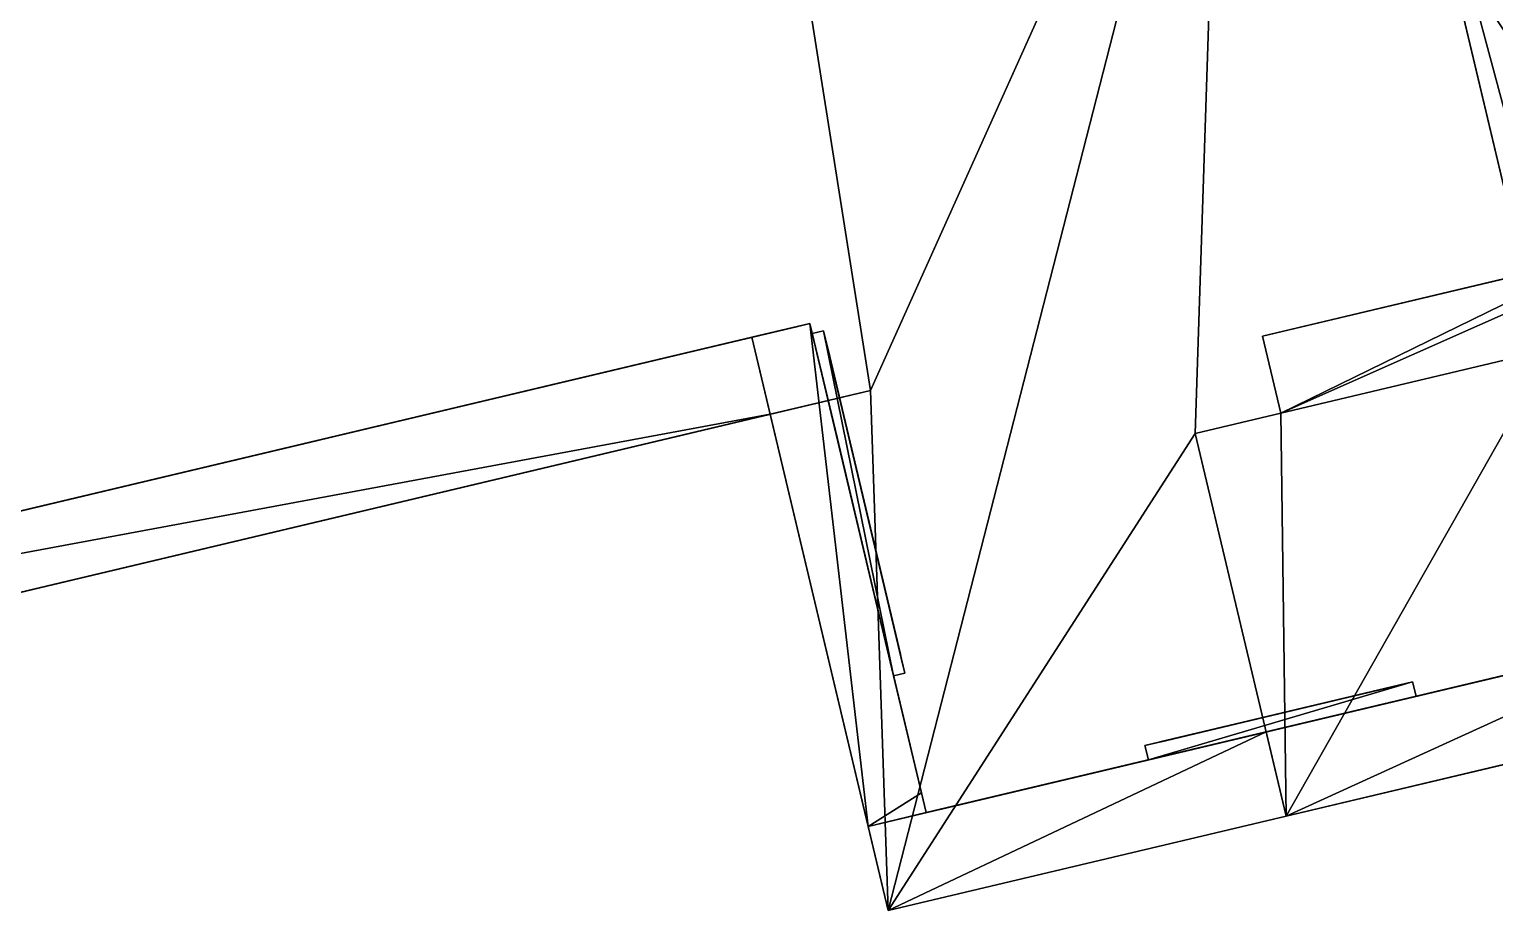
# Model space of a CAD drawing. Extents: x -324 to 583, y -546 to 160.
# Drawn here: x -18.6 to 198.3, y -474.4 to -343.9 of the extents above; entities that cross this region are included whole.
import ezdxf

# ---------------------------------------------------------------- set-up
doc = ezdxf.new("R2010")
doc.units = 0
doc.header["$MEASUREMENT"] = 0
doc.layers.get('0').update_dxf_attribs({"color": 13, "linetype": 'CONTINUOUS'})
doc.layers.add('ANNOTATIONS', color=22, linetype='CONTINUOUS')

# ---------------------------------------------------------------- blocks, each defined once
blk = doc.blocks.new('GROUP11_1')
at = {"color": 0}
for p, q in [((0, 0), (0, -42.72)), ((44.03, 0), (0, 0)), ((44.03, -42.72), (44.03, 0)), ((0, -42.72), (44.03, -42.72))]:
    blk.add_line(p, q, dxfattribs=at)
mesh = blk.add_polyface(dxfattribs=at)
corners = [(0, -42.72), (44.03, 0), (0, 0), (44.03, -42.72)]
mesh.append_faces([[corners[k] for k in face] for face in [(0, 1, 2), (1, 0, 3)]], dxfattribs={"vtx0": -1, "color": 0})
blk = doc.blocks.new('GROUP12_1')
at = {"color": 0}
for p, q in [((0, 49.42), (-25.11, 49.42)), ((-25.11, 49.42), (-25.11, 0)), ((0, 0), (0, 49.42)), ((-25.11, 0), (0, 0))]:
    blk.add_line(p, q, dxfattribs=at)
mesh = blk.add_polyface(dxfattribs=at)
corners = [(0, 0), (-25.11, 49.42), (-25.11, 0), (0, 49.42)]
mesh.append_faces([[corners[k] for k in face] for face in [(0, 1, 2), (1, 0, 3)]], dxfattribs={"vtx0": -1, "color": 0})
blk = doc.blocks.new('GROUP13_1')
at = {"color": 0}
for p, q in [((0, 0), (0, -43.48)), ((41.73, 0), (0, 0)), ((41.73, -43.48), (41.73, 0)), ((0, -43.48), (41.73, -43.48))]:
    blk.add_line(p, q, dxfattribs=at)
mesh = blk.add_polyface(dxfattribs=at)
corners = [(41.73, -43.48), (0, 0), (0, -43.48), (41.73, 0)]
mesh.append_faces([[corners[k] for k in face] for face in [(0, 1, 2), (1, 0, 3)]], dxfattribs={"vtx0": -1, "color": 0})
blk = doc.blocks.new('GROUP14_1')
at = {"color": 0}
for p, q in [((37.83, 19.89), (0, 19.89)), ((0, 19.89), (0, 0)), ((37.83, 0), (37.83, 19.89)), ((0, 0), (37.83, 0))]:
    blk.add_line(p, q, dxfattribs=at)
mesh = blk.add_polyface(dxfattribs=at)
corners = [(37.83, 0), (0, 19.89), (0, 0), (37.83, 19.89)]
mesh.append_faces([[corners[k] for k in face] for face in [(0, 1, 2), (1, 0, 3)]], dxfattribs={"vtx0": -1, "color": 0})
blk = doc.blocks.new('GROUP17_1')
at = {"color": 0}
for p, q in [((0, 0), (0, -26.45)), ((46.35, 0), (0, 0)), ((46.35, -26.45), (46.35, 0)), ((0, -26.45), (46.35, -26.45))]:
    blk.add_line(p, q, dxfattribs=at)
mesh = blk.add_polyface(dxfattribs=at)
corners = [(46.35, -26.45), (0, 0), (0, -26.45), (46.35, 0)]
mesh.append_faces([[corners[k] for k in face] for face in [(0, 1, 2), (1, 0, 3)]], dxfattribs={"vtx0": -1, "color": 0})

msp = doc.modelspace()

# ---------------------------------------------------------------- linework, layer by layer
at = {"color": 8}
msp.add_line((105.95, -397.35, 110.51), (66.39, -147.02, 174.94), dxfattribs=at)
msp.add_line((105.95, -397.35, 110.51), (66.39, -147.02, 174.94), dxfattribs=at)
at = {"color": 0}
for p, q in [((204.06, -385.67, -1.51), (175.79, -266.59, -1.51)), ((158.01, -281.51, 136.28), (105.95, -397.35, 110.51)), ((158.01, -281.51, 136.28), (105.95, -397.35, 110.51)), ((163.97, -389.3, 122.56), (225.13, -374.78, 143.13)), ((163.97, -389.3, 122.56), (225.13, -374.78, 143.13)), ((163.97, -389.3, 122.56), (214.63, -377.27, 110.51)), ((163.97, -389.3, 122.56), (214.63, -377.27, 110.51)), ((96.96, -387.44, -40.88), (-144.76, -444.83, -22.19)), ((96.96, -387.44, -10.54), (-141.84, -444.14, -8.94)), ((96.96, -387.44, -10.54), (-141.84, -444.14, -8.94)), ((95.94, -387.68, 53.78), (51.65, -398.19, 54.74)), ((95.94, -387.68, 91.23), (51.65, -398.19, 91.82)), ((95.94, -387.68, 91.23), (51.65, -398.19, 91.82)), ((95.94, -387.68, 53.78), (51.65, -398.19, 54.74)), ((94.1, -388.11, 89.39), (54.01, -397.63, 90)), ((94.1, -388.11, 55.62), (54.01, -397.63, 56.56)), ((94.1, -388.11, 89.39), (54.01, -397.63, 90)), ((94.1, -388.11, 55.62), (54.01, -397.63, 56.56)), ((96.96, -387.44, 97.71), (88.38, -389.47, 98.24)), ((96.96, -387.44, 97.71), (88.38, -389.47, 98.24)), ((94.1, -388.11, 55.62), (94.1, -388.11, 89.39)), ((94.1, -388.11, 55.62), (94.1, -388.11, 89.39)), ((95.94, -387.68, 53.78), (95.94, -387.68, 91.23)), ((95.94, -387.68, 53.78), (95.94, -387.68, 91.23)), ((96.96, -387.44, 97.71), (113.46, -456.93, 97.71)), ((96.96, -387.44, -1.51), (96.96, -387.44, 97.71)), ((113.46, -456.93, -1.51), (96.96, -387.44, -1.51)), ((96.96, -387.44, -10.54), (96.96, -387.44, -40.88)), ((96.96, -387.44, -40.88), (96.96, -387.44, -45.7)), ((96.96, -387.44, -45.7), (114.16, -459.85, -45.7)), ((113.46, -456.93, -1.51), (96.96, -387.44, -1.51)), ((96.96, -387.44, -10.54), (96.96, -387.44, -1.51)), ((96.96, -387.44, 97.71), (105.58, -461.89, 97.71)), ((96.96, -387.44, -10.54), (96.96, -387.44, -1.51)), ((96.96, -387.44, -1.51), (96.96, -387.44, 97.71)), ((96.96, -387.44, 97.71), (113.46, -456.93, 97.71)), ((96.96, -387.44, 97.71), (105.58, -461.89, 97.71)), ((96.96, -387.44, -10.54), (96.96, -387.44, -40.88)), ((227.84, -386.18, 150.84), (153.99, -403.72, 125.57)), ((227.84, -386.18, 150.84), (153.99, -403.72, 125.57)), ((227.84, -386.18, 143.13), (166.68, -400.71, 122.56)), ((227.84, -386.18, 143.13), (166.68, -400.71, 122.56)), ((88.38, -389.47, 103.27), (-141.84, -444.14, 103.27)), ((88.38, -389.47, 103.27), (-141.84, -444.14, 103.27)), ((91.09, -400.88, 103.27), (88.38, -389.47, 103.27)), ((88.38, -389.47, 98.24), (105.58, -461.89, 97.71)), ((88.38, -389.47, 98.24), (88.38, -389.47, 103.27)), ((91.09, -400.88, 103.27), (88.38, -389.47, 103.27)), ((88.38, -389.47, 98.24), (88.38, -389.47, 103.27)), ((88.38, -389.47, 98.24), (105.58, -461.89, 97.71)), ((97.31, -388.91, -34.7), (98.98, -388.52, -34.7)), ((98.98, -388.52, -2.19), (97.31, -388.91, -2.19)), ((97.31, -388.91, -34.7), (98.98, -388.52, -34.7)), ((98.98, -388.52, -2.19), (97.31, -388.91, -2.19)), ((97.31, -388.91, -34.7), (109.34, -439.58, -34.7)), ((97.31, -388.91, -2.19), (97.31, -388.91, -34.7)), ((109.34, -439.58, -2.19), (97.31, -388.91, -2.19)), ((97.31, -388.91, -34.7), (109.34, -439.58, -34.7)), ((109.34, -439.58, -2.19), (97.31, -388.91, -2.19)), ((97.31, -388.91, -2.19), (97.31, -388.91, -34.7)), ((98.98, -388.52, -34.7), (98.98, -388.52, -2.19)), ((111.01, -439.19, -34.7), (98.98, -388.52, -34.7)), ((98.98, -388.52, -2.19), (111.01, -439.19, -2.19)), ((111.01, -439.19, -34.7), (98.98, -388.52, -34.7)), ((98.98, -388.52, -2.19), (111.01, -439.19, -2.19)), ((98.98, -388.52, -34.7), (98.98, -388.52, -2.19)), ((166.68, -400.71, 122.56), (163.97, -389.3, 122.56)), ((166.68, -400.71, 122.56), (163.97, -389.3, 122.56)), ((99.5, -390.73, -32.4), (110.48, -436.98, -32.4)), ((99.5, -390.73, -4.49), (99.5, -390.73, -32.4)), ((110.48, -436.98, -4.49), (99.5, -390.73, -4.49)), ((110.48, -436.98, -4.49), (99.5, -390.73, -4.49)), ((99.5, -390.73, -4.49), (99.5, -390.73, -32.4)), ((99.5, -390.73, -32.4), (110.48, -436.98, -32.4)), ((105.95, -397.35, 110.51), (-153.99, -459.08, 110.91)), ((105.95, -397.35, 110.51), (-153.99, -459.08, 110.91)), ((51.65, -398.19, 54.74), (51.65, -398.19, 91.82)), ((51.65, -398.19, 54.74), (51.65, -398.19, 91.82)), ((54.01, -397.63, 56.56), (54.01, -397.63, 90)), ((54.01, -397.63, 56.56), (54.01, -397.63, 90)), ((91.09, -400.88, 105.88), (105.95, -397.35, 110.51)), ((91.09, -400.88, 105.88), (105.95, -397.35, 110.51)), ((108.54, -474.36, 105.43), (105.95, -397.35, 110.51)), ((108.54, -474.36, 105.43), (105.95, -397.35, 110.51)), ((-142.05, -456.24, 103.27), (91.09, -400.88, 103.27)), ((-142.05, -456.24, 103.27), (91.09, -400.88, 103.27)), ((108.54, -474.36, 105.43), (91.09, -400.88, 105.88)), ((91.09, -400.88, 105.88), (91.09, -400.88, 103.27)), ((108.54, -474.36, 105.43), (91.09, -400.88, 105.88)), ((91.09, -400.88, 105.88), (91.09, -400.88, 103.27)), ((153.99, -403.72, 125.57), (166.68, -400.71, 122.56)), ((153.99, -403.72, 125.57), (166.68, -400.71, 122.56)), ((26.97, -404.05, 70.84), (-15.59, -414.16, 70.84)), ((-15.59, -414.16, 45.03), (26.97, -404.05, 45.03)), ((-15.59, -414.16, 45.03), (26.97, -404.05, 45.03)), ((26.97, -404.05, 70.84), (-15.59, -414.16, 70.84)), ((24.68, -404.6, 68.49), (-13.3, -413.62, 68.49)), ((-13.3, -413.62, 47.38), (24.68, -404.6, 47.38)), ((-13.3, -413.62, 47.38), (24.68, -404.6, 47.38)), ((24.68, -404.6, 68.49), (-13.3, -413.62, 68.49)), ((24.68, -404.6, 47.38), (24.68, -404.6, 68.49)), ((24.68, -404.6, 47.38), (24.68, -404.6, 68.49)), ((26.97, -404.05, 45.03), (26.97, -404.05, 70.84)), ((26.97, -404.05, 45.03), (26.97, -404.05, 70.84)), ((101.02, -404.53, 38.73), (108.21, -434.81, 38.73)), ((101.02, -404.53, 94.72), (101.02, -404.53, 38.73)), ((108.21, -434.81, 94.72), (101.02, -404.53, 94.72)), ((108.21, -434.81, 94.72), (101.02, -404.53, 94.72)), ((101.02, -404.53, 94.72), (101.02, -404.53, 38.73)), ((101.02, -404.53, 38.73), (108.21, -434.81, 38.73)), ((153.99, -403.72, 125.57), (167.44, -460.38, 125.57)), ((153.99, -403.72, 125.57), (167.44, -460.38, 125.57)), ((107.7, -432.67, 92.5), (101.53, -406.67, 92.5)), ((101.53, -406.67, 40.95), (101.53, -406.67, 92.5)), ((107.7, -432.67, 40.95), (101.53, -406.67, 40.95)), ((107.7, -432.67, 40.95), (101.53, -406.67, 40.95)), ((101.53, -406.67, 40.95), (101.53, -406.67, 92.5)), ((107.7, -432.67, 92.5), (101.53, -406.67, 92.5)), ((-15.59, -414.16, 70.84), (-15.59, -414.16, 45.03)), ((-15.59, -414.16, 70.84), (-15.59, -414.16, 45.03)), ((-13.3, -413.62, 47.38), (-13.3, -413.62, 68.49)), ((-13.3, -413.62, 47.38), (-13.3, -413.62, 68.49)), ((107.7, -432.67, 40.95), (107.7, -432.67, 92.5)), ((107.7, -432.67, 40.95), (107.7, -432.67, 92.5)), ((164.48, -447.9, 117.86), (227.83, -432.86, 102.79)), ((164.48, -447.9, 117.86), (227.83, -432.86, 102.79)), ((108.21, -434.81, 38.73), (108.21, -434.81, 94.72)), ((108.21, -434.81, 38.73), (108.21, -434.81, 94.72)), ((216.97, -435.44, 95.64), (116.44, -459.31, 95.64)), ((216.97, -435.44, 95.64), (116.44, -459.31, 95.64)), ((116.44, -459.31, -1.51), (215.94, -435.68, -1.51)), ((116.44, -459.31, -1.51), (215.94, -435.68, -1.51)), ((192.61, -441.22, -14.64), (219.26, -434.9, -14.64)), ((110.48, -436.98, -32.4), (110.48, -436.98, -4.49)), ((110.48, -436.98, -32.4), (110.48, -436.98, -4.49)), ((109.34, -439.58, -34.7), (111.01, -439.19, -34.7)), ((111.01, -439.19, -2.19), (109.34, -439.58, -2.19)), ((111.01, -439.19, -2.19), (109.34, -439.58, -2.19)), ((109.34, -439.58, -34.7), (111.01, -439.19, -34.7)), ((109.34, -439.58, -34.7), (109.34, -439.58, -2.19)), ((109.34, -439.58, -34.7), (109.34, -439.58, -2.19)), ((111.01, -439.19, -34.7), (111.01, -439.19, -2.19)), ((111.01, -439.19, -34.7), (111.01, -439.19, -2.19)), ((114.16, -459.85, -45.7), (192.61, -441.22, -45.7)), ((186.18, -440.5, -35.32), (146.56, -449.91, -35.32)), ((146.56, -449.91, -2.81), (186.18, -440.5, -2.81)), ((186.18, -440.5, -35.32), (146.56, -449.91, -35.32)), ((146.56, -449.91, -2.81), (186.18, -440.5, -2.81)), ((184.45, -440.91, -5.11), (148.29, -449.5, -5.11)), ((148.29, -449.5, -33.02), (184.45, -440.91, -33.02)), ((148.29, -449.5, -33.02), (184.45, -440.91, -33.02)), ((184.45, -440.91, -5.11), (148.29, -449.5, -5.11)), ((187.34, -442.47, 92.65), (148.73, -451.64, 92.65)), ((148.73, -451.64, 42.72), (187.34, -442.47, 42.72)), ((148.73, -451.64, 42.72), (187.34, -442.47, 42.72)), ((187.34, -442.47, 92.65), (148.73, -451.64, 92.65)), ((184.45, -440.91, -5.11), (184.45, -440.91, -33.02)), ((184.45, -440.91, -5.11), (184.45, -440.91, -33.02)), ((186.69, -442.63, -2.81), (186.18, -440.5, -2.81)), ((186.18, -440.5, -35.32), (186.18, -440.5, -2.81)), ((186.69, -442.63, -35.32), (186.18, -440.5, -35.32)), ((186.18, -440.5, -35.32), (186.18, -440.5, -2.81)), ((186.69, -442.63, -35.32), (186.18, -440.5, -35.32)), ((186.69, -442.63, -2.81), (186.18, -440.5, -2.81)), ((187.34, -442.47, 42.72), (187.34, -442.47, 92.65)), ((187.34, -442.47, 42.72), (187.34, -442.47, 92.65)), ((192.61, -441.22, -45.7), (192.61, -441.22, -14.64)), ((186.69, -442.63, -2.81), (147.07, -452.04, -2.81)), ((147.07, -452.04, -35.32), (186.69, -442.63, -35.32)), ((147.07, -452.04, -35.32), (186.69, -442.63, -35.32)), ((186.69, -442.63, -2.81), (147.07, -452.04, -2.81)), ((185.42, -442.93, 45.27), (150.65, -451.19, 45.27)), ((185.42, -442.93, 90.1), (150.65, -451.19, 90.1)), ((185.42, -442.93, 90.1), (150.65, -451.19, 90.1)), ((185.42, -442.93, 45.27), (150.65, -451.19, 45.27)), ((185.42, -442.93, 90.1), (185.42, -442.93, 45.27)), ((185.42, -442.93, 90.1), (185.42, -442.93, 45.27)), ((186.69, -442.63, -35.32), (186.69, -442.63, -2.81)), ((186.69, -442.63, -35.32), (186.69, -442.63, -2.81)), ((230.8, -445.33, 110.51), (167.44, -460.38, 125.57)), ((230.8, -445.33, 110.51), (167.44, -460.38, 125.57)), ((164.48, -447.9, 117.86), (167.44, -460.38, 117.86)), ((164.48, -447.9, 117.86), (167.44, -460.38, 117.86)), ((147.07, -452.04, -35.32), (146.56, -449.91, -35.32)), ((146.56, -449.91, -35.32), (146.56, -449.91, -2.81)), ((146.56, -449.91, -2.81), (147.07, -452.04, -2.81)), ((146.56, -449.91, -35.32), (146.56, -449.91, -2.81)), ((147.07, -452.04, -35.32), (146.56, -449.91, -35.32)), ((146.56, -449.91, -2.81), (147.07, -452.04, -2.81)), ((148.29, -449.5, -5.11), (148.29, -449.5, -33.02)), ((148.29, -449.5, -5.11), (148.29, -449.5, -33.02)), ((150.65, -451.19, 90.1), (150.65, -451.19, 45.27)), ((150.65, -451.19, 90.1), (150.65, -451.19, 45.27)), ((147.07, -452.04, -2.81), (147.07, -452.04, -35.32)), ((147.07, -452.04, -2.81), (147.07, -452.04, -35.32)), ((148.73, -451.64, 92.65), (148.73, -451.64, 42.72)), ((148.73, -451.64, 92.65), (148.73, -451.64, 42.72)), ((113.46, -456.93, 97.71), (113.46, -456.93, -1.51)), ((113.46, -456.93, -1.51), (114.16, -459.85, -1.51)), ((113.46, -456.93, -1.51), (114.16, -459.85, -1.51)), ((114.16, -459.85, 97.71), (113.46, -456.93, 97.71)), ((113.46, -456.93, 97.71), (113.46, -456.93, -1.51)), ((114.16, -459.85, 97.71), (113.46, -456.93, 97.71)), ((114.16, -459.85, 97.71), (105.58, -461.89, 97.71)), ((114.16, -459.85, 97.71), (105.58, -461.89, 97.71)), ((114.16, -459.85, -1.51), (116.44, -459.31, -1.51)), ((116.44, -459.31, 95.64), (114.16, -459.85, 95.64)), ((114.16, -459.85, -1.51), (116.44, -459.31, -1.51)), ((116.44, -459.31, 95.64), (114.16, -459.85, 95.64)), ((114.16, -459.85, -45.7), (114.16, -459.85, -1.51)), ((114.16, -459.85, 95.64), (114.16, -459.85, -1.51)), ((114.16, -459.85, 95.64), (114.16, -459.85, 97.71)), ((114.16, -459.85, 95.64), (114.16, -459.85, -1.51)), ((114.16, -459.85, -45.7), (114.16, -459.85, -1.51)), ((114.16, -459.85, 95.64), (114.16, -459.85, 97.71)), ((116.44, -459.31, 95.64), (116.44, -459.31, -1.51)), ((116.44, -459.31, 95.64), (116.44, -459.31, -1.51)), ((105.58, -461.89, 97.71), (108.54, -474.36, 97.71)), ((105.58, -461.89, 97.71), (108.54, -474.36, 97.71)), ((167.44, -460.38, 117.86), (108.54, -474.36, 97.71)), ((167.44, -460.38, 125.57), (108.54, -474.36, 105.43)), ((167.44, -460.38, 117.86), (108.54, -474.36, 97.71)), ((167.44, -460.38, 125.57), (108.54, -474.36, 105.43)), ((108.54, -474.36, 97.71), (108.54, -474.36, 105.43)), ((108.54, -474.36, 97.71), (108.54, -474.36, 105.43))]:
    msp.add_line(p, q, dxfattribs=at)
at = {"color": 253}
msp.add_line((167.44, -460.38, 117.86), (230.8, -445.33, 102.79), dxfattribs=at)
msp.add_line((167.44, -460.38, 117.86), (230.8, -445.33, 102.79), dxfattribs=at)
at = {"color": 31}
msp.add_line((105.58, -461.89, 97.71), (164.48, -447.9, 117.86), dxfattribs=at)
msp.add_line((105.58, -461.89, 97.71), (164.48, -447.9, 117.86), dxfattribs=at)

# ---------------------------------------------------------------- block references
at = {"layer": 'ANNOTATIONS', "color": 9, "extrusion": (0.231036, -0.972945, 3.26687e-15), "yscale": 0.75, "rotation": 360}
msp.add_blockref('GROUP13_1', (-38.76, 89.58, 399.35), dxfattribs=at)
at = {"layer": 'ANNOTATIONS', "color": 9, "extrusion": (-0.972945, -0.231036, 1.66941e-08), "yscale": 1.01, "zscale": 0.7819420000000026}
msp.add_blockref('GROUP17_1', (403.74, -5.09, -6.54), dxfattribs=at)
at = {"layer": 'ANNOTATIONS', "color": 9, "extrusion": (0.231036, -0.972945, -6.7514e-09)}
msp.add_blockref('GROUP14_1', (-107.9, 47.99, 399.35), dxfattribs=at)
at = {"layer": 'ANNOTATIONS', "color": 9, "extrusion": (-0.972945, -0.231036, 0), "yscale": 1.01, "zscale": 0.7819420000000026}
msp.add_blockref('GROUP12_1', (445.04, 41.77, -4.83), dxfattribs=at)
at = {"layer": 'ANNOTATIONS', "color": 9, "extrusion": (0.231036, -0.972945, 4.80434e-07), "xscale": 0.7819420000000008, "yscale": 1.009999999999998}
msp.add_blockref('GROUP17_1', (40.89, -5.71, 471.6), dxfattribs=at)
at = {"layer": 'ANNOTATIONS', "color": 9, "extrusion": (0.231036, -0.972945, -3.29447e-08), "xscale": 0.7819420000000007, "yscale": 1.01, "rotation": 360}
msp.add_blockref('GROUP11_1', (42.99, 89.26, 473.78), dxfattribs=at)

# ---------------------------------------------------------------- meshes
at = {"color": 8}
mesh = msp.add_polyface(dxfattribs=at)
corners = [(347.75, -357.71, 110.51), (259.17, -225.98, 128.75), (227.84, -386.18, 150.84), (324.92, -261.56, 110.51), (226.99, 150.84, 110.51), (165.46, -123.5, 150.84), (301.9, -164.64, 110.51)]
mesh.append_faces([[corners[k] for k in face] for face in [(1, 0, 3), (2, 4, 5), (4, 1, 6)]], dxfattribs={"vtx0": -1, "color": 8})
mesh.append_faces([[corners[k] for k in face] for face in [(0, 1, 2)]], dxfattribs={"vtx0": -1, "vtx1": -1, "color": 8})
mesh.append_faces([[corners[k] for k in face] for face in [(4, 2, 1)]], dxfattribs={"vtx0": -1, "vtx1": -1, "vtx2": -1, "color": 8})
mesh = msp.add_polyface(dxfattribs=at)
corners = [(167.44, -460.38, 125.57), (153.99, -403.72, 125.57), (108.54, -474.36, 105.43), (158.01, -281.51, 136.28), (105.95, -397.35, 110.51), (227.84, -386.18, 150.84), (165.46, -123.5, 150.84)]
mesh.append_faces([[corners[k] for k in face] for face in [(2, 3, 4), (3, 5, 6)]], dxfattribs={"vtx0": -1, "color": 8})
mesh.append_faces([[corners[k] for k in face] for face in [(3, 2, 1)]], dxfattribs={"vtx0": -1, "vtx1": -1, "vtx2": -1, "color": 8})
mesh.append_faces([[corners[k] for k in face] for face in [(3, 1, 5)]], dxfattribs={"vtx0": -1, "vtx2": -1, "color": 8})
mesh.append_faces([[corners[k] for k in face] for face in [(0, 1, 2)]], dxfattribs={"vtx1": -1, "color": 8})
mesh = msp.add_polyface(dxfattribs=at)
corners = [(66.39, -147.02, 174.94), (-212.38, -213.22, 174.94), (-153.99, -459.08, 110.91)]
mesh.append_faces([[corners[k] for k in face] for face in [(0, 1, 2)]], dxfattribs={"color": 8})
mesh = msp.add_polyface(dxfattribs=at)
corners = [(105.95, -397.35, 110.51), (66.39, -147.02, 174.94), (-153.99, -459.08, 110.91)]
mesh.append_faces([[corners[k] for k in face] for face in [(0, 1, 2)]], dxfattribs={"color": 8})
mesh = msp.add_polyface(dxfattribs=at)
corners = [(158.01, -281.51, 136.28), (66.39, -147.02, 174.94), (105.95, -397.35, 110.51)]
mesh.append_faces([[corners[k] for k in face] for face in [(0, 1, 2)]], dxfattribs={"color": 8})
at = {"color": 0}
mesh = msp.add_polyface(dxfattribs=at)
corners = [(207.38, -384.88, -1.51), (206.05, -379.31, -1.51), (204.06, -385.67, -1.51), (334.18, -348.88, -1.51), (314.4, -255.41, -1.51), (335.77, -345.42, -1.51), (336.46, -348.34, -1.51), (175.79, -266.59, -1.51), (385.46, -216.8, -1.51), (388.06, -237.92, -1.51), (389.65, -234.46, -1.51), (390.34, -237.38, -1.51)]
mesh.append_faces([[corners[k] for k in face] for face in [(5, 3, 6), (10, 9, 11)]], dxfattribs={"vtx0": -1, "color": 0})
mesh.append_faces([[corners[k] for k in face] for face in [(3, 4, 1), (4, 3, 5), (7, 4, 8), (8, 9, 10)]], dxfattribs={"vtx0": -1, "vtx1": -1, "color": 0})
mesh.append_faces([[corners[k] for k in face] for face in [(4, 7, 1)]], dxfattribs={"vtx0": -1, "vtx1": -1, "vtx2": -1, "color": 0})
mesh.append_faces([[corners[k] for k in face] for face in [(1, 7, 2), (8, 4, 9)]], dxfattribs={"vtx0": -1, "vtx2": -1, "color": 0})
mesh.append_faces([[corners[k] for k in face] for face in [(0, 1, 2)]], dxfattribs={"vtx1": -1, "color": 0})
at = {"color": 253}
mesh = msp.add_polyface(dxfattribs=at)
corners = [(336.46, -348.34, 102.79), (334.18, -348.88, 95.66), (336.46, -348.34, 95.66), (206.05, -379.31, 95.66), (206.05, -379.31, 102.79), (214.63, -377.27, 102.79), (225.13, -374.78, 143.13), (345.04, -346.3, 102.79), (214.63, -377.27, 110.51), (163.97, -389.3, 122.56)]
mesh.append_faces([[corners[k] for k in face] for face in [(0, 1, 2), (6, 0, 7), (8, 6, 9)]], dxfattribs={"vtx0": -1, "color": 253})
mesh.append_faces([[corners[k] for k in face] for face in [(1, 0, 3), (3, 0, 4), (4, 0, 5), (5, 6, 8)]], dxfattribs={"vtx0": -1, "vtx1": -1, "color": 253})
mesh.append_faces([[corners[k] for k in face] for face in [(0, 6, 5)]], dxfattribs={"vtx0": -1, "vtx1": -1, "vtx2": -1, "color": 253})
mesh = msp.add_polyface(dxfattribs=at)
corners = [(347.75, -357.71, 110.51), (227.84, -386.18, 143.13), (347.75, -357.71, 102.79), (227.84, -386.18, 150.84), (153.99, -403.72, 125.57), (166.68, -400.71, 122.56)]
mesh.append_faces([[corners[k] for k in face] for face in [(0, 1, 2), (1, 4, 5)]], dxfattribs={"vtx0": -1, "color": 253})
mesh.append_faces([[corners[k] for k in face] for face in [(4, 1, 3)]], dxfattribs={"vtx0": -1, "vtx1": -1, "color": 253})
mesh.append_faces([[corners[k] for k in face] for face in [(1, 0, 3)]], dxfattribs={"vtx0": -1, "vtx2": -1, "color": 253})
mesh = msp.add_polyface(dxfattribs=at)
corners = [(225.13, -374.78, 143.13), (166.68, -400.71, 122.56), (163.97, -389.3, 122.56), (227.84, -386.18, 143.13)]
mesh.append_faces([[corners[k] for k in face] for face in [(0, 1, 2), (1, 0, 3)]], dxfattribs={"vtx0": -1, "color": 253})
at = {"color": 8}
mesh = msp.add_polyface(dxfattribs=at)
corners = [(167.44, -460.38, 125.57), (166.68, -400.71, 122.56), (153.99, -403.72, 125.57), (214.63, -377.27, 110.51), (163.97, -389.3, 122.56), (230.8, -445.33, 110.51)]
mesh.append_faces([[corners[k] for k in face] for face in [(0, 1, 2), (1, 3, 4), (3, 0, 5)]], dxfattribs={"vtx0": -1, "color": 8})
mesh.append_faces([[corners[k] for k in face] for face in [(3, 1, 0)]], dxfattribs={"vtx0": -1, "vtx1": -1, "vtx2": -1, "color": 8})
at = {"color": 47}
mesh = msp.add_polyface(dxfattribs=at)
corners = [(96.96, -387.44, -10.54), (-144.76, -444.83, -22.19), (96.96, -387.44, -40.88), (-144.76, -444.83, -8.94), (-141.84, -444.14, -8.94)]
mesh.append_faces([[corners[k] for k in face] for face in [(0, 1, 2), (3, 0, 4)]], dxfattribs={"vtx0": -1, "color": 47})
mesh.append_faces([[corners[k] for k in face] for face in [(1, 0, 3)]], dxfattribs={"vtx0": -1, "vtx1": -1, "color": 47})
at = {"color": 43}
mesh = msp.add_polyface(dxfattribs=at)
corners = [(96.96, -387.44, -1.51), (-141.84, -444.14, -8.94), (96.96, -387.44, -10.54), (-105.3, -435.47, -1.56), (-104.2, -435.2, 24.47), (-105.3, -435.47, 24.82), (-57.81, -424.19, 24.47), (-104.2, -435.2, 73.91), (-122.45, -439.54, 24.82), (26.97, -404.05, 45.03), (51.65, -398.19, 54.74), (26.97, -404.05, 70.84), (95.94, -387.68, 53.78), (51.65, -398.19, 91.82), (-15.59, -414.16, 70.84), (-57.81, -424.19, 73.91), (96.96, -387.44, 97.71), (95.94, -387.68, 91.23), (-122.45, -439.54, -1.56), (-141.84, -444.14, 103.27), (88.38, -389.47, 98.24), (88.38, -389.47, 103.27), (-15.59, -414.16, 45.03)]
mesh.append_faces([[corners[k] for k in face] for face in [(0, 1, 2), (19, 20, 21)]], dxfattribs={"vtx0": -1, "color": 43})
mesh.append_faces([[corners[k] for k in face] for face in [(3, 4, 5), (4, 0, 6), (5, 7, 8), (9, 10, 11), (10, 9, 12), (11, 13, 14), (15, 13, 7), (12, 16, 17), (17, 16, 13), (1, 18, 19), (18, 1, 3), (6, 22, 15), (22, 6, 9)]], dxfattribs={"vtx0": -1, "vtx1": -1, "color": 43})
mesh.append_faces([[corners[k] for k in face] for face in [(1, 0, 3), (3, 0, 4), (14, 13, 15), (0, 12, 6), (6, 12, 9), (19, 8, 7), (19, 7, 13), (19, 13, 16)]], dxfattribs={"vtx0": -1, "vtx1": -1, "vtx2": -1, "color": 43})
mesh.append_faces([[corners[k] for k in face] for face in [(5, 4, 7), (11, 10, 13), (12, 0, 16), (19, 18, 8), (19, 16, 20), (15, 22, 14)]], dxfattribs={"vtx0": -1, "vtx2": -1, "color": 43})
at = {"color": 0}
mesh = msp.add_polyface(dxfattribs=at)
corners = [(95.94, -387.68, 53.78), (94.1, -388.11, 55.62), (51.65, -398.19, 54.74), (95.94, -387.68, 91.23), (94.1, -388.11, 89.39), (54.01, -397.63, 90), (54.01, -397.63, 56.56), (51.65, -398.19, 91.82)]
mesh.append_faces([[corners[k] for k in face] for face in [(0, 1, 2), (1, 3, 4), (4, 3, 5), (2, 6, 7), (6, 2, 1), (7, 5, 3)]], dxfattribs={"vtx0": -1, "vtx1": -1, "color": 0})
mesh.append_faces([[corners[k] for k in face] for face in [(1, 0, 3), (7, 6, 5)]], dxfattribs={"vtx0": -1, "vtx2": -1, "color": 0})
mesh = msp.add_polyface(dxfattribs=at)
corners = [(54.01, -397.63, 90), (54.55, -397.51, 89.58), (81.41, -391.13, 89.58), (94.1, -388.11, 56.97), (54.01, -397.63, 56.56), (94.1, -388.11, 55.62), (54.55, -397.51, 56.97)]
mesh.append_faces([[corners[k] for k in face] for face in [(0, 1, 2), (3, 4, 5)]], dxfattribs={"vtx0": -1, "color": 0})
mesh.append_faces([[corners[k] for k in face] for face in [(4, 6, 0)]], dxfattribs={"vtx0": -1, "vtx1": -1, "color": 0})
mesh.append_faces([[corners[k] for k in face] for face in [(4, 3, 6), (0, 6, 1)]], dxfattribs={"vtx0": -1, "vtx2": -1, "color": 0})
mesh = msp.add_polyface(dxfattribs=at)
corners = [(105.58, -461.89, 97.71), (88.38, -389.47, 98.24), (96.96, -387.44, 97.71)]
mesh.append_faces([[corners[k] for k in face] for face in [(0, 1, 2)]], dxfattribs={"color": 0})
at = {"color": 43}
mesh = msp.add_polyface(dxfattribs=at)
corners = [(113.46, -456.93, 97.71), (108.21, -434.81, 94.72), (113.46, -456.93, -1.51), (96.96, -387.44, 97.71), (101.02, -404.53, 94.72), (101.02, -404.53, 38.73), (108.21, -434.81, 38.73), (96.96, -387.44, -1.51)]
mesh.append_faces([[corners[k] for k in face] for face in [(0, 1, 2), (1, 3, 4), (4, 3, 5), (2, 6, 7), (6, 2, 1), (7, 5, 3)]], dxfattribs={"vtx0": -1, "vtx1": -1, "color": 43})
mesh.append_faces([[corners[k] for k in face] for face in [(1, 0, 3), (7, 6, 5)]], dxfattribs={"vtx0": -1, "vtx2": -1, "color": 43})
at = {"color": 47}
mesh = msp.add_polyface(dxfattribs=at)
corners = [(113.46, -456.93, -1.51), (109.34, -439.58, -2.19), (109.34, -439.58, -34.7), (96.96, -387.44, -1.51), (97.31, -388.91, -2.19), (96.96, -387.44, -40.88), (96.96, -387.44, -45.7), (96.96, -387.44, -10.54), (114.16, -459.85, -45.7), (114.16, -459.85, -1.51), (97.31, -388.91, -34.7)]
mesh.append_faces([[corners[k] for k in face] for face in [(5, 3, 7)]], dxfattribs={"vtx0": -1, "color": 47})
mesh.append_faces([[corners[k] for k in face] for face in [(1, 3, 4), (8, 2, 6)]], dxfattribs={"vtx0": -1, "vtx1": -1, "color": 47})
mesh.append_faces([[corners[k] for k in face] for face in [(4, 3, 5)]], dxfattribs={"vtx0": -1, "vtx1": -1, "vtx2": -1, "color": 47})
mesh.append_faces([[corners[k] for k in face] for face in [(0, 1, 2), (1, 0, 3), (4, 5, 6), (2, 8, 9), (2, 9, 0), (6, 2, 10), (6, 10, 4)]], dxfattribs={"vtx0": -1, "vtx2": -1, "color": 47})
at = {"color": 0}
mesh = msp.add_polyface(dxfattribs=at)
corners = [(113.46, -456.93, 97.71), (105.58, -461.89, 97.71), (96.96, -387.44, 97.71), (114.16, -459.85, 97.71)]
mesh.append_faces([[corners[k] for k in face] for face in [(0, 1, 2), (1, 0, 3)]], dxfattribs={"vtx0": -1, "color": 0})
mesh = msp.add_polyface(dxfattribs=at)
corners = [(-141.84, -444.14, 103.27), (-142.05, -456.24, 103.27), (-144.76, -444.83, 103.27), (91.09, -400.88, 103.27), (88.38, -389.47, 103.27)]
mesh.append_faces([[corners[k] for k in face] for face in [(0, 1, 2), (3, 0, 4)]], dxfattribs={"vtx0": -1, "color": 0})
mesh.append_faces([[corners[k] for k in face] for face in [(1, 0, 3)]], dxfattribs={"vtx0": -1, "vtx1": -1, "color": 0})
at = {"color": 253}
mesh = msp.add_polyface(dxfattribs=at)
corners = [(91.09, -400.88, 105.88), (108.54, -474.36, 97.71), (108.54, -474.36, 105.43), (105.58, -461.89, 97.71), (91.09, -400.88, 103.27), (88.38, -389.47, 98.24), (88.38, -389.47, 103.27)]
mesh.append_faces([[corners[k] for k in face] for face in [(0, 1, 2), (5, 4, 6)]], dxfattribs={"vtx0": -1, "color": 253})
mesh.append_faces([[corners[k] for k in face] for face in [(1, 0, 3), (3, 4, 5)]], dxfattribs={"vtx0": -1, "vtx1": -1, "color": 253})
mesh.append_faces([[corners[k] for k in face] for face in [(3, 0, 4)]], dxfattribs={"vtx0": -1, "vtx2": -1, "color": 253})
at = {"color": 0}
mesh = msp.add_polyface(dxfattribs=at)
corners = [(109.34, -439.58, -34.7), (98.98, -388.52, -34.7), (97.31, -388.91, -34.7), (111.01, -439.19, -34.7)]
mesh.append_faces([[corners[k] for k in face] for face in [(0, 1, 2), (1, 0, 3)]], dxfattribs={"vtx0": -1, "color": 0})
mesh = msp.add_polyface(dxfattribs=at)
corners = [(98.98, -388.52, -2.19), (109.34, -439.58, -2.19), (97.31, -388.91, -2.19), (111.01, -439.19, -2.19)]
mesh.append_faces([[corners[k] for k in face] for face in [(0, 1, 2), (1, 0, 3)]], dxfattribs={"vtx0": -1, "color": 0})
mesh = msp.add_polyface(dxfattribs=at)
corners = [(98.98, -388.52, -2.19), (97.31, -388.91, -34.7), (98.98, -388.52, -34.7), (97.31, -388.91, -2.19)]
mesh.append_faces([[corners[k] for k in face] for face in [(0, 1, 2), (1, 0, 3)]], dxfattribs={"vtx0": -1, "color": 0})
mesh = msp.add_polyface(dxfattribs=at)
corners = [(111.01, -439.19, -2.19), (110.48, -436.98, -4.49), (110.48, -436.98, -32.4), (98.98, -388.52, -2.19), (99.5, -390.73, -4.49), (98.98, -388.52, -34.7), (111.01, -439.19, -34.7), (99.5, -390.73, -32.4)]
mesh.append_faces([[corners[k] for k in face] for face in [(1, 3, 4), (6, 2, 5)]], dxfattribs={"vtx0": -1, "vtx1": -1, "color": 0})
mesh.append_faces([[corners[k] for k in face] for face in [(0, 1, 2), (1, 0, 3), (4, 3, 5), (2, 6, 0), (5, 2, 7), (5, 7, 4)]], dxfattribs={"vtx0": -1, "vtx2": -1, "color": 0})
mesh = msp.add_polyface(dxfattribs=at)
corners = [(110.48, -436.98, -4.49), (110.35, -436.4, -5.09), (110.35, -436.4, -31.8), (99.5, -390.73, -4.49), (99.64, -391.31, -5.09), (99.5, -390.73, -32.4), (110.48, -436.98, -32.4), (99.64, -391.31, -31.8)]
mesh.append_faces([[corners[k] for k in face] for face in [(1, 3, 4), (6, 2, 5)]], dxfattribs={"vtx0": -1, "vtx1": -1, "color": 0})
mesh.append_faces([[corners[k] for k in face] for face in [(0, 1, 2), (1, 0, 3), (4, 3, 5), (2, 6, 0), (5, 2, 7), (5, 7, 4)]], dxfattribs={"vtx0": -1, "vtx2": -1, "color": 0})
at = {"color": 253}
mesh = msp.add_polyface(dxfattribs=at)
corners = [(91.09, -400.88, 105.88), (-142.05, -456.24, 103.27), (91.09, -400.88, 103.27), (-153.99, -459.08, 103.27), (-153.99, -459.08, 110.91), (105.95, -397.35, 110.51)]
mesh.append_faces([[corners[k] for k in face] for face in [(0, 1, 2), (4, 0, 5)]], dxfattribs={"vtx0": -1, "color": 253})
mesh.append_faces([[corners[k] for k in face] for face in [(1, 0, 3), (3, 0, 4)]], dxfattribs={"vtx0": -1, "vtx1": -1, "color": 253})
at = {"color": 0}
mesh = msp.add_polyface(dxfattribs=at)
corners = [(108.54, -474.36, 105.43), (105.95, -397.35, 110.51), (91.09, -400.88, 105.88)]
mesh.append_faces([[corners[k] for k in face] for face in [(0, 1, 2)]], dxfattribs={"color": 0})
mesh = msp.add_polyface(dxfattribs=at)
corners = [(26.97, -404.05, 45.03), (24.68, -404.6, 47.38), (-15.59, -414.16, 45.03), (26.97, -404.05, 70.84), (24.68, -404.6, 68.49), (-13.3, -413.62, 68.49), (-13.3, -413.62, 47.38), (-15.59, -414.16, 70.84)]
mesh.append_faces([[corners[k] for k in face] for face in [(0, 1, 2), (1, 3, 4), (4, 3, 5), (2, 6, 7), (6, 2, 1), (7, 5, 3)]], dxfattribs={"vtx0": -1, "vtx1": -1, "color": 0})
mesh.append_faces([[corners[k] for k in face] for face in [(1, 0, 3), (7, 6, 5)]], dxfattribs={"vtx0": -1, "vtx2": -1, "color": 0})
mesh = msp.add_polyface(dxfattribs=at)
corners = [(24.68, -404.6, 47.38), (24.09, -404.74, 47.99), (-13.3, -413.62, 47.38), (24.68, -404.6, 68.49), (24.09, -404.74, 67.88), (-12.71, -413.48, 67.88), (-12.71, -413.48, 47.99), (-13.3, -413.62, 68.49)]
mesh.append_faces([[corners[k] for k in face] for face in [(0, 1, 2), (1, 3, 4), (4, 3, 5), (2, 6, 7), (6, 2, 1), (7, 5, 3)]], dxfattribs={"vtx0": -1, "vtx1": -1, "color": 0})
mesh.append_faces([[corners[k] for k in face] for face in [(1, 0, 3), (7, 6, 5)]], dxfattribs={"vtx0": -1, "vtx2": -1, "color": 0})
mesh = msp.add_polyface(dxfattribs=at)
corners = [(108.21, -434.81, 94.72), (107.7, -432.67, 92.5), (108.21, -434.81, 38.73), (101.02, -404.53, 94.72), (101.53, -406.67, 92.5), (101.53, -406.67, 40.95), (107.7, -432.67, 40.95), (101.02, -404.53, 38.73)]
mesh.append_faces([[corners[k] for k in face] for face in [(0, 1, 2), (1, 3, 4), (4, 3, 5), (2, 6, 7), (6, 2, 1), (7, 5, 3)]], dxfattribs={"vtx0": -1, "vtx1": -1, "color": 0})
mesh.append_faces([[corners[k] for k in face] for face in [(1, 0, 3), (7, 6, 5)]], dxfattribs={"vtx0": -1, "vtx2": -1, "color": 0})
mesh = msp.add_polyface(dxfattribs=at)
corners = [(107.7, -432.67, 92.5), (107.52, -431.89, 91.68), (107.7, -432.67, 40.95), (101.53, -406.67, 92.5), (101.72, -407.46, 91.68), (101.72, -407.46, 41.77), (107.52, -431.89, 41.77), (101.53, -406.67, 40.95)]
mesh.append_faces([[corners[k] for k in face] for face in [(0, 1, 2), (1, 3, 4), (4, 3, 5), (2, 6, 7), (6, 2, 1), (7, 5, 3)]], dxfattribs={"vtx0": -1, "vtx1": -1, "color": 0})
mesh.append_faces([[corners[k] for k in face] for face in [(1, 0, 3), (7, 6, 5)]], dxfattribs={"vtx0": -1, "vtx2": -1, "color": 0})
at = {"color": 253}
mesh = msp.add_polyface(dxfattribs=at)
corners = [(164.48, -447.9, 117.86), (219.26, -434.9, 102.79), (227.83, -432.86, 102.79), (216.97, -435.44, 95.64), (219.26, -434.9, 95.64), (116.44, -459.31, 95.64), (114.16, -459.85, 95.64), (114.16, -459.85, 97.71), (105.58, -461.89, 97.71)]
mesh.append_faces([[corners[k] for k in face] for face in [(0, 1, 2), (1, 3, 4)]], dxfattribs={"vtx0": -1, "color": 253})
mesh.append_faces([[corners[k] for k in face] for face in [(3, 1, 5), (5, 1, 6), (6, 1, 7), (7, 1, 8), (8, 1, 0)]], dxfattribs={"vtx0": -1, "vtx1": -1, "color": 253})
at = {"color": 0}
mesh = msp.add_polyface(dxfattribs=at)
corners = [(227.83, -432.86, 102.79), (167.44, -460.38, 117.86), (164.48, -447.9, 117.86), (230.8, -445.33, 102.79)]
mesh.append_faces([[corners[k] for k in face] for face in [(0, 1, 2), (1, 0, 3)]], dxfattribs={"vtx0": -1, "color": 0})
at = {"color": 47}
mesh = msp.add_polyface(dxfattribs=at)
corners = [(219.26, -434.9, -1.51), (192.61, -441.22, -14.64), (219.26, -434.9, -14.64), (186.69, -442.63, -2.81), (147.07, -452.04, -2.81), (215.94, -435.68, -1.51), (216.97, -435.44, -1.51), (114.16, -459.85, -45.7), (147.07, -452.04, -35.32), (114.16, -459.85, -1.51), (186.69, -442.63, -35.32), (116.44, -459.31, -1.51), (192.61, -441.22, -45.7)]
mesh.append_faces([[corners[k] for k in face] for face in [(0, 1, 2), (5, 0, 6), (9, 5, 11)]], dxfattribs={"vtx0": -1, "color": 47})
mesh.append_faces([[corners[k] for k in face] for face in [(3, 0, 4), (7, 8, 9), (8, 7, 10), (12, 10, 7), (10, 1, 3)]], dxfattribs={"vtx0": -1, "vtx1": -1, "color": 47})
mesh.append_faces([[corners[k] for k in face] for face in [(1, 0, 3), (4, 0, 5), (9, 4, 5)]], dxfattribs={"vtx0": -1, "vtx1": -1, "vtx2": -1, "color": 47})
mesh.append_faces([[corners[k] for k in face] for face in [(9, 8, 4), (10, 12, 1)]], dxfattribs={"vtx0": -1, "vtx2": -1, "color": 47})
at = {"color": 43}
mesh = msp.add_polyface(dxfattribs=at)
corners = [(216.97, -435.44, -1.51), (116.44, -459.31, -1.51), (215.94, -435.68, -1.51), (187.34, -442.47, 42.72), (216.97, -435.44, 95.64), (187.34, -442.47, 92.65), (148.73, -451.64, 92.65), (148.73, -451.64, 42.72), (116.44, -459.31, 95.64)]
mesh.append_faces([[corners[k] for k in face] for face in [(0, 1, 2)]], dxfattribs={"vtx0": -1, "color": 43})
mesh.append_faces([[corners[k] for k in face] for face in [(3, 4, 5), (5, 4, 6), (1, 7, 8), (7, 1, 3), (8, 6, 4)]], dxfattribs={"vtx0": -1, "vtx1": -1, "color": 43})
mesh.append_faces([[corners[k] for k in face] for face in [(1, 0, 3)]], dxfattribs={"vtx0": -1, "vtx1": -1, "vtx2": -1, "color": 43})
mesh.append_faces([[corners[k] for k in face] for face in [(3, 0, 4), (8, 7, 6)]], dxfattribs={"vtx0": -1, "vtx2": -1, "color": 43})
at = {"color": 0}
mesh = msp.add_polyface(dxfattribs=at)
corners = [(109.34, -439.58, -34.7), (111.01, -439.19, -2.19), (111.01, -439.19, -34.7), (109.34, -439.58, -2.19)]
mesh.append_faces([[corners[k] for k in face] for face in [(0, 1, 2), (1, 0, 3)]], dxfattribs={"vtx0": -1, "color": 0})
mesh = msp.add_polyface(dxfattribs=at)
corners = [(186.18, -440.5, -35.32), (184.45, -440.91, -33.02), (146.56, -449.91, -35.32), (186.18, -440.5, -2.81), (184.45, -440.91, -5.11), (148.29, -449.5, -5.11), (148.29, -449.5, -33.02), (146.56, -449.91, -2.81)]
mesh.append_faces([[corners[k] for k in face] for face in [(0, 1, 2), (1, 3, 4), (4, 3, 5), (2, 6, 7), (6, 2, 1), (7, 5, 3)]], dxfattribs={"vtx0": -1, "vtx1": -1, "color": 0})
mesh.append_faces([[corners[k] for k in face] for face in [(1, 0, 3), (7, 6, 5)]], dxfattribs={"vtx0": -1, "vtx2": -1, "color": 0})
mesh = msp.add_polyface(dxfattribs=at)
corners = [(147.07, -452.04, -35.32), (186.18, -440.5, -35.32), (146.56, -449.91, -35.32), (186.69, -442.63, -35.32)]
mesh.append_faces([[corners[k] for k in face] for face in [(0, 1, 2), (1, 0, 3)]], dxfattribs={"vtx0": -1, "color": 0})
mesh = msp.add_polyface(dxfattribs=at)
corners = [(186.18, -440.5, -2.81), (147.07, -452.04, -2.81), (146.56, -449.91, -2.81), (186.69, -442.63, -2.81)]
mesh.append_faces([[corners[k] for k in face] for face in [(0, 1, 2), (1, 0, 3)]], dxfattribs={"vtx0": -1, "color": 0})
mesh = msp.add_polyface(dxfattribs=at)
corners = [(184.45, -440.91, -33.02), (184, -441.02, -32.42), (148.29, -449.5, -33.02), (184.45, -440.91, -5.11), (148.74, -449.39, -32.42), (184, -441.02, -5.7), (148.74, -449.39, -5.7), (148.29, -449.5, -5.11)]
mesh.append_faces([[corners[k] for k in face] for face in [(0, 1, 2), (1, 3, 5), (5, 3, 6), (7, 6, 3)]], dxfattribs={"vtx0": -1, "vtx1": -1, "color": 0})
mesh.append_faces([[corners[k] for k in face] for face in [(1, 0, 3), (2, 1, 4), (4, 7, 2), (7, 4, 6)]], dxfattribs={"vtx0": -1, "vtx2": -1, "color": 0})
mesh = msp.add_polyface(dxfattribs=at)
corners = [(187.34, -442.47, 42.72), (185.42, -442.93, 45.27), (148.73, -451.64, 42.72), (187.34, -442.47, 92.65), (185.42, -442.93, 90.1), (150.65, -451.19, 90.1), (150.65, -451.19, 45.27), (148.73, -451.64, 92.65)]
mesh.append_faces([[corners[k] for k in face] for face in [(0, 1, 2), (1, 3, 4), (4, 3, 5), (2, 6, 7), (6, 2, 1), (7, 5, 3)]], dxfattribs={"vtx0": -1, "vtx1": -1, "color": 0})
mesh.append_faces([[corners[k] for k in face] for face in [(1, 0, 3), (7, 6, 5)]], dxfattribs={"vtx0": -1, "vtx2": -1, "color": 0})
mesh = msp.add_polyface(dxfattribs=at)
corners = [(186.69, -442.63, -2.81), (186.18, -440.5, -35.32), (186.69, -442.63, -35.32), (186.18, -440.5, -2.81)]
mesh.append_faces([[corners[k] for k in face] for face in [(0, 1, 2), (1, 0, 3)]], dxfattribs={"vtx0": -1, "color": 0})
mesh = msp.add_polyface(dxfattribs=at)
corners = [(185.42, -442.93, 45.27), (184.78, -443.08, 46.11), (150.65, -451.19, 45.27), (185.42, -442.93, 90.1), (184.78, -443.08, 89.26), (151.28, -451.04, 89.26), (151.28, -451.04, 46.11), (150.65, -451.19, 90.1)]
mesh.append_faces([[corners[k] for k in face] for face in [(0, 1, 2), (1, 3, 4), (4, 3, 5), (2, 6, 7), (6, 2, 1), (7, 5, 3)]], dxfattribs={"vtx0": -1, "vtx1": -1, "color": 0})
mesh.append_faces([[corners[k] for k in face] for face in [(1, 0, 3), (7, 6, 5)]], dxfattribs={"vtx0": -1, "vtx2": -1, "color": 0})
at = {"color": 253}
mesh = msp.add_polyface(dxfattribs=at)
corners = [(230.8, -445.33, 110.51), (167.44, -460.38, 117.86), (230.8, -445.33, 102.79), (167.44, -460.38, 125.57), (108.54, -474.36, 105.43), (108.54, -474.36, 97.71)]
mesh.append_faces([[corners[k] for k in face] for face in [(0, 1, 2), (1, 4, 5)]], dxfattribs={"vtx0": -1, "color": 253})
mesh.append_faces([[corners[k] for k in face] for face in [(4, 1, 3)]], dxfattribs={"vtx0": -1, "vtx1": -1, "color": 253})
mesh.append_faces([[corners[k] for k in face] for face in [(1, 0, 3)]], dxfattribs={"vtx0": -1, "vtx2": -1, "color": 253})
at = {"color": 31}
mesh = msp.add_polyface(dxfattribs=at)
corners = [(164.48, -447.9, 117.86), (108.54, -474.36, 97.71), (105.58, -461.89, 97.71), (167.44, -460.38, 117.86)]
mesh.append_faces([[corners[k] for k in face] for face in [(0, 1, 2), (1, 0, 3)]], dxfattribs={"vtx0": -1, "color": 31})
at = {"color": 0}
mesh = msp.add_polyface(dxfattribs=at)
corners = [(146.56, -449.91, -35.32), (147.07, -452.04, -2.81), (147.07, -452.04, -35.32), (146.56, -449.91, -2.81)]
mesh.append_faces([[corners[k] for k in face] for face in [(0, 1, 2), (1, 0, 3)]], dxfattribs={"vtx0": -1, "color": 0})
mesh = msp.add_polyface(dxfattribs=at)
corners = [(113.46, -456.93, 97.71), (114.16, -459.85, 95.64), (114.16, -459.85, 97.71), (113.46, -456.93, -1.51), (114.16, -459.85, -1.51)]
mesh.append_faces([[corners[k] for k in face] for face in [(0, 1, 2), (1, 3, 4)]], dxfattribs={"vtx0": -1, "color": 0})
mesh.append_faces([[corners[k] for k in face] for face in [(3, 1, 0)]], dxfattribs={"vtx0": -1, "vtx1": -1, "color": 0})
mesh = msp.add_polyface(dxfattribs=at)
corners = [(116.44, -459.31, 95.64), (114.16, -459.85, -1.51), (116.44, -459.31, -1.51), (114.16, -459.85, 95.64)]
mesh.append_faces([[corners[k] for k in face] for face in [(0, 1, 2), (1, 0, 3)]], dxfattribs={"vtx0": -1, "color": 0})

doc.saveas('drawing.dxf')
